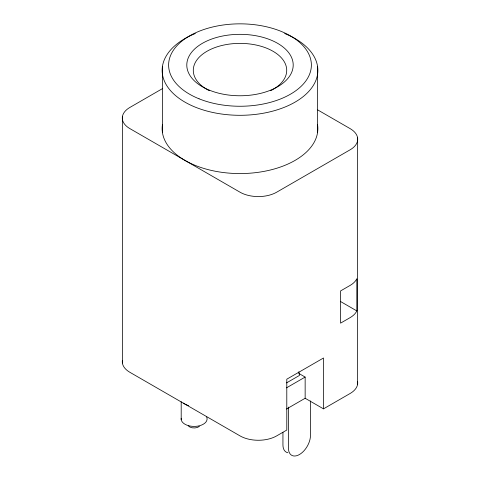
<?xml version="1.0" encoding="UTF-8"?>
<svg xmlns="http://www.w3.org/2000/svg" width="480" height="480" viewBox="0 0 480 480"><rect width="100%" height="100%" fill="white"/><g stroke="black" fill="none" stroke-linecap="round" stroke-linejoin="round"><path stroke-width="0.72" d="M162.732 88.47L129.894 107.43A25.95 14.982 0 0 0 129.894 128.616L240 192.186A25.95 14.982 0 0 0 276.702 192.186L350.106 149.808A25.95 14.982 0 0 0 350.106 128.616L317.724 109.92M286.506 382.908L299.46 375.432L298.83 371.754M286.476 387.858L305.148 377.076L305.148 398.262L286.476 409.044M305.148 398.262L323.496 408.858L350.106 393.498A25.95 14.982 0 0 0 357.612 381.594M340.824 301.68L356.826 310.92A25.95 14.982 0 0 1 350.106 317.634L340.566 323.148L340.566 290.934L350.106 285.426A25.95 14.982 0 0 0 356.826 278.712L356.826 310.92M298.854 373.44L305.148 377.076M357.612 137.91L357.612 384.21M323.496 408.858L323.496 358.002L286.794 379.194L286.794 430.05L276.702 435.876A25.95 14.982 0 0 1 240 435.876L129.894 372.306A25.95 14.982 0 0 1 122.388 360.408M317.562 66.426L317.562 132.534M310.47 400.962L310.47 435.456A15.57 8.988 -60 0 1 299.46 454.524A15.57 8.988 -60 0 1 288.45 448.17L288.45 407.088M282.942 432.294L282.942 444.99A15.57 8.988 -60 0 0 287.904 452.748M181.194 401.682L181.194 419.58M162.438 66.426L162.438 132.534M122.388 116.718L122.388 363.018M284.658 33.522A77.856 44.952 0 0 1 298.164 100.23A77.856 44.952 0 0 1 181.836 100.23A77.856 44.952 0 0 1 195.342 33.522M206.97 89.418A46.716 26.97 0 0 1 206.97 51.276A46.716 26.97 0 0 1 273.03 51.276A46.716 26.97 0 0 1 273.03 89.418M272.454 89.748A46.716 26.97 0 0 1 270.648 90.702M209.352 90.702A46.716 26.97 0 0 1 207.546 89.748M317.562 124.704A77.856 44.952 0 0 1 240 173.568A77.856 44.952 0 0 1 162.438 124.704M199.434 426.372A6.486 3.744 0 0 1 188.244 425.808M188.64 405.582A12.978 7.494 0 0 1 183.492 403.092M206.658 416.988A12.978 7.494 0 0 1 195.252 426.39A12.978 7.494 0 0 1 181.194 418.272M199.062 98.802A71.37 41.202 0 0 0 311.1 68.64A71.37 41.202 0 0 0 209.838 27.702A71.37 41.202 0 0 0 199.062 98.802M209.484 90.21A53.202 30.714 0 0 0 292.998 67.728A53.202 30.714 0 0 0 217.518 37.212A53.202 30.714 0 0 0 209.484 90.21"/></g></svg>
